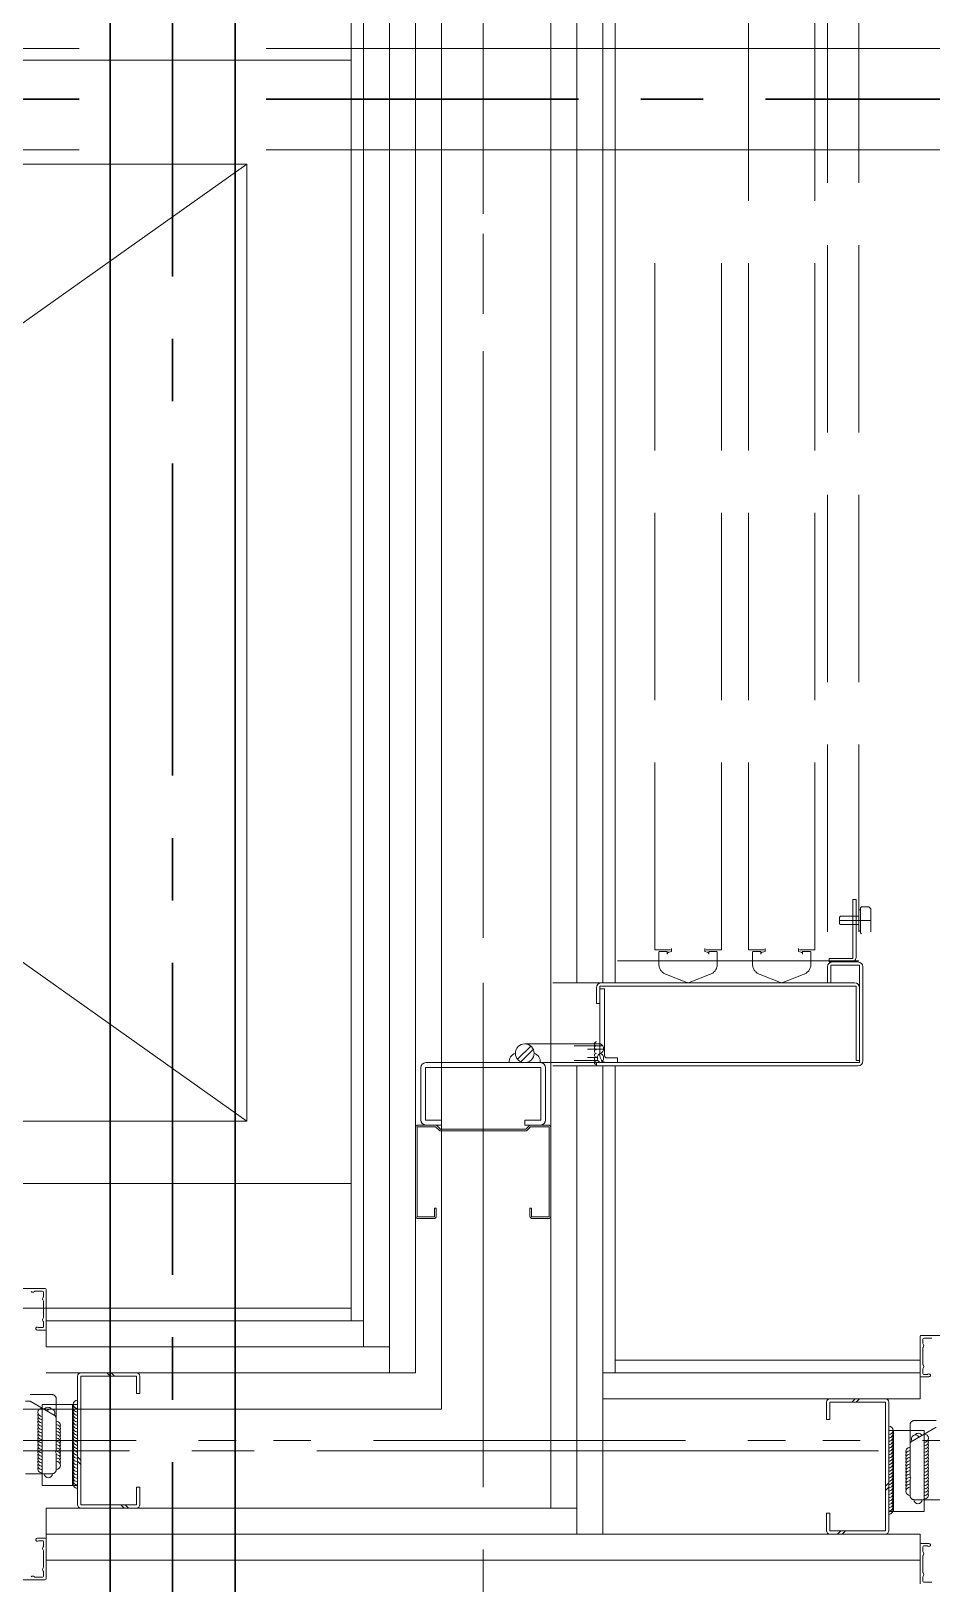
# Model space of a CAD drawing. Units: millimetres at full size, sheet at 1:30. Extents: x -16828 to 149130, y 47892 to 100313.
# Drawn here: x 15768 to 16201, y 55757 to 56503 of the extents above; entities that cross this region are included whole.
import ezdxf

# ---------------------------------------------------------------- set-up
doc = ezdxf.new("R2010")
doc.units = ezdxf.units.MM
doc.header["$LTSCALE"] = 30
for name, pattern in [('CHAIN1', [8, 5, -1, 1, -1]), ('CHAIN2', [12, 9, -1, 1, -1]), ('DASHED3', [4, 3, -1]), ('DOUBLE_CHAIN1', [8.8, 5, -1, 0.6, -0.6, 0.6, -1])]:
    doc.linetypes.add(name, pattern=pattern)
for name, color, linetype, lineweight in [('0-1', 7, 'Continuous', 15), ('2-2_間仕切り芯', 7, 'DOUBLE_CHAIN1', 15), ('2-3_間仕切り', 7, 'Continuous', 15), ('2-A_建具', 7, 'Continuous', 15), ('3-0_AIHO08-壁芯', 7, 'CHAIN2', 15), ('3-4_AIHO30-厨房機器', 7, 'Continuous', 15), ('3-7_AIHO47-厨房機器アウトライン', 7, 'Continuous', 15), ('3-8_AIHO30-厨房機器LL', 7, 'Continuous', 15), ('9-9_配管－汚水１：硬質塩ビ管（ＤＶ）', 2, 'Continuous', 30), ('9-B_配管－給湯１２：ＨＴＬＰ（ＵＸ）', 3, 'Continuous', 20)]:
    doc.layers.add(name, color=color, linetype=linetype, lineweight=lineweight)

msp = doc.modelspace()

# ---------------------------------------------------------------- linework, layer by layer
at = {"layer": '0-1'}
for p in [(15964.96, 59150.86), (5909.96, 55840.86)]:
    msp.add_line(p, (15964.96, 55840.86), dxfattribs=at)
at = {"layer": '2-2_間仕切り芯'}
for p, q in [((15984.96, 64749.43), (15984.96, 55245.89)), ((7484.21, 55825.86), (19645.21, 55825.86))]:
    msp.add_line(p, q, dxfattribs=at)
at = {"layer": '2-3_間仕切り'}
for p, q in [((16017.46, 56793.41), (16017.46, 55793.36)), ((15921.46, 56745.86), (15921.46, 55883.36)), ((15927.46, 56745.86), (15927.46, 55870.86)), ((15939.96, 56745.86), (15939.96, 55858.36)), ((15952.46, 56745.86), (15952.46, 55858.36)), ((16029.96, 56745.86), (16029.96, 56045.86)), ((16042.46, 56745.86), (16042.46, 56045.86)), ((16048.46, 56745.86), (16048.46, 56045.86)), ((16029.96, 56005.86), (16029.96, 55780.86)), ((16042.46, 56005.86), (16042.46, 55780.86)), ((16048.46, 56005.86), (16048.46, 55858.36)), ((15774.96, 55889.36), (15921.46, 55889.36)), ((15774.96, 55883.36), (15927.46, 55883.36)), ((15774.96, 55870.86), (15939.96, 55870.86)), ((16048.46, 55864.36), (16194.96, 55864.36)), ((15774.96, 55858.36), (15952.46, 55858.36)), ((16042.46, 55858.36), (16194.96, 55858.36)), ((16042.46, 55845.86), (16194.96, 55845.86)), ((15774.96, 55793.36), (16029.96, 55793.36)), ((15774.96, 55780.86), (16017.46, 55780.86)), ((16017.46, 55780.86), (16194.96, 55780.86)), ((15774.96, 55768.36), (16194.96, 55768.36))]:
    msp.add_line(p, q, dxfattribs=at)
at = {"layer": '2-A_建具', "linetype": 'DASHED3'}
for p, q in [((16150.46, 58200.36), (16150.46, 56055.86)), ((16165.46, 58200.36), (16165.46, 56055.86)), ((16112.46, 56061.76), (16112.46, 56885.86)), ((16144.46, 56061.76), (16144.46, 56885.86)), ((16067.46, 56061.76), (16067.46, 56413.36)), ((16099.46, 56061.76), (16099.46, 56413.36)), ((16164.26, 56085.86), (16162.66, 56085.86)), ((16164.26, 56085.86), (16164.26, 56058.26)), ((16156.66, 56077.86), (16165.46, 56077.86)), ((16166.26, 56080.86), (16165.46, 56080.86)), ((16166.26, 56081.86), (16166.76, 56082.36)), ((16166.26, 56069.86), (16166.26, 56081.86)), ((16170.26, 56082.36), (16166.76, 56082.36)), ((16171.26, 56081.36), (16170.26, 56082.36)), ((16171.26, 56070.36), (16171.26, 56081.36)), ((16171.26, 56075.86), (16156.26, 56075.86)), ((16156.26, 56074.26), (16156.66, 56073.86)), ((16156.66, 56073.86), (16165.46, 56073.86)), ((16166.26, 56070.86), (16165.46, 56070.86)), ((16166.26, 56069.86), (16166.76, 56069.36)), ((16067.46, 56061.76), (16074.96, 56061.76)), ((16075.46, 56062.36), (16075.46, 56060.81)), ((16091.46, 56062.36), (16091.46, 56060.81)), ((16091.96, 56061.76), (16099.46, 56061.76)), ((16112.46, 56061.76), (16119.96, 56061.76)), ((16120.46, 56062.36), (16120.46, 56060.81)), ((16136.46, 56062.36), (16136.46, 56060.81)), ((16136.96, 56061.76), (16144.46, 56061.76)), ((16069.46, 56054.65), (16069.46, 56060.56)), ((16073.46, 56060.86), (16069.76, 56060.86)), ((16073.46, 56059.66), (16073.46, 56060.86)), ((16075.46, 56060.81), (16074.31, 56060.64)), ((16092.61, 56060.64), (16091.46, 56060.81)), ((16093.46, 56059.66), (16093.46, 56060.86)), ((16097.16, 56060.86), (16093.46, 56060.86)), ((16097.46, 56054.65), (16097.46, 56060.56)), ((16114.46, 56054.65), (16114.46, 56060.56)), ((16118.46, 56060.86), (16114.76, 56060.86)), ((16118.46, 56059.66), (16118.46, 56060.86)), ((16120.46, 56060.81), (16119.31, 56060.64)), ((16137.61, 56060.64), (16136.46, 56060.81)), ((16142.16, 56060.86), (16138.46, 56060.86)), ((16138.46, 56059.66), (16138.46, 56060.86)), ((16142.46, 56054.65), (16142.46, 56060.56)), ((16082.92, 56045.94), (16073.1, 56049.83)), ((16084, 56045.94), (16093.82, 56049.83)), ((16127.92, 56045.94), (16118.1, 56049.83)), ((16129, 56045.94), (16138.82, 56049.83)), ((16043.36, 56042.86), (16043.36, 56010.76)), ((16044.36, 56009.76), (16049.46, 56009.76)), ((16049.46, 56007.46), (16049.46, 56009.76)), ((15767.26, 55847.86), (15777.76, 55847.86)), ((15779.76, 55845.86), (15779.76, 55821.07)), ((15772.96, 55843.18), (15789.96, 55843.18)), ((15772.96, 55804.18), (15772.96, 55843.18)), ((15787.66, 55843.18), (15787.66, 55804.18)), ((16196.96, 55830.68), (16179.96, 55830.68)), ((16182.26, 55830.68), (16182.26, 55791.68)), ((16190.16, 55833.36), (16190.16, 55823.84)), ((16191.16, 55825.57), (16202.66, 55832.21)), ((16202.66, 55835.36), (16192.16, 55835.36)), ((16196.96, 55791.68), (16196.96, 55830.68)), ((15779.76, 55811.86), (15779.76, 55819.65)), ((15764.96, 55809.86), (15777.76, 55809.86)), ((15789.96, 55804.18), (15772.96, 55804.18)), ((16190.16, 55799.36), (16190.16, 55807.15)), ((16204.96, 55797.36), (16192.16, 55797.36)), ((16179.96, 55791.68), (16196.96, 55791.68))]:
    msp.add_line(p, q, dxfattribs=at)
at = {"layer": '2-A_建具'}
for p, q in [((16049.46, 56056.36), (16165.46, 56056.36)), ((16161.86, 56055.86), (16151.26, 56055.86)), ((16152.06, 56045.86), (16152.06, 56054.26)), ((16152.06, 56054.26), (16165.86, 56054.26)), ((16152.86, 56055.86), (16165.06, 56055.86)), ((16165.86, 56007.46), (16165.86, 56054.26)), ((16150.46, 56045.86), (16150.46, 56053.46)), ((16167.46, 56008.26), (16167.46, 56053.46)), ((16018.46, 56045.86), (16163.46, 56045.86)), ((16039.46, 56043.46), (16039.46, 56035.86)), ((16164.26, 56044.26), (16041.06, 56044.26)), ((16041.06, 56044.26), (16041.06, 56035.86)), ((16041.06, 56035.86), (16039.46, 56035.86)), ((16001.49, 56009.09), (16007.83, 56015.43)), ((16003.09, 56007.87), (16009.05, 56013.83)), ((16041.36, 56016.46), (16004.96, 56016.46)), ((16042.51, 56015.46), (16028.66, 56015.46)), ((16042.85, 56013.96), (16035.1, 56013.96)), ((16039.87, 56009.96), (16035.1, 56009.96)), ((15954.96, 56005.06), (15954.96, 55979.86)), ((16012.56, 56007.46), (15957.36, 56007.46)), ((16041.36, 56007.46), (16004.96, 56007.46)), ((16012.66, 56005.16), (16012.66, 55979.76)), ((16014.96, 56005.06), (16014.96, 55979.86)), ((16018.46, 56005.86), (16165.06, 56005.86)), ((16040.2, 56008.46), (16028.66, 56008.46)), ((16165.86, 56007.46), (16039.46, 56007.46)), ((16039.46, 56005.86), (16039.46, 56007.46)), ((16044.46, 56007.46), (16049.46, 56007.46)), ((15964.96, 55979.76), (15957.26, 55979.76)), ((16004.96, 55979.76), (16004.96, 55977.46)), ((16012.66, 55979.76), (16004.96, 55979.76)), ((15952.46, 55976.26), (15952.46, 55933.66)), ((15962.13, 55976.66), (15964.13, 55974.66)), ((15962.81, 55977.11), (15964.46, 55975.46)), ((16005.79, 55974.66), (15964.13, 55974.66)), ((16005.46, 55975.46), (15964.46, 55975.46)), ((16016.26, 55977.46), (16004.96, 55977.46)), ((16005.46, 55975.46), (16007.11, 55977.11)), ((16005.79, 55974.66), (16007.79, 55976.66)), ((16016.66, 55976.66), (16007.79, 55976.66)), ((16016.66, 55976.66), (16016.66, 55933.26)), ((16017.46, 55976.26), (16017.46, 55933.66)), ((15961.66, 55937.46), (15961.66, 55933.26)), ((16007.46, 55937.46), (16007.46, 55933.66)), ((15961.66, 55933.26), (15953.26, 55933.26)), ((15953.66, 55932.46), (15961.26, 55932.46)), ((16016.66, 55933.26), (16008.26, 55933.26)), ((16008.66, 55932.46), (16016.26, 55932.46)), ((15774.96, 55870.86), (15774.96, 55898.36)), ((15770.71, 55878.86), (15774.46, 55878.86)), ((16194.96, 55845.86), (16194.96, 55875.86)), ((16195.46, 55876.36), (16219.46, 55876.36)), ((15789.96, 55794.96), (15789.96, 55856.76)), ((15791.56, 55858.36), (15818.36, 55858.36)), ((15804.03, 55858.36), (15805.63, 55856.76)), ((15806.15, 55858.36), (15807.75, 55856.76)), ((16199.21, 55856.36), (16195.46, 55856.36)), ((16178.36, 55845.86), (16151.56, 55845.86)), ((16163.77, 55845.86), (16162.17, 55844.26)), ((16165.89, 55845.86), (16164.29, 55844.26)), ((15789.96, 55843.18), (15789.96, 55804.18)), ((16179.96, 55782.46), (16179.96, 55844.26)), ((16179.96, 55830.68), (16179.96, 55791.68)), ((16190.16, 55808.57), (16190.16, 55823.84)), ((15789.96, 55817.98), (15791.56, 55816.38)), ((15789.96, 55815.86), (15791.56, 55814.26)), ((15819.96, 55803.36), (15819.96, 55794.96)), ((16179.96, 55805.48), (16178.36, 55803.88)), ((16179.96, 55803.36), (16178.36, 55801.76)), ((15774.96, 55793.36), (15774.96, 55759.36)), ((15818.36, 55793.36), (15791.56, 55793.36)), ((15810.86, 55794.96), (15812.46, 55793.36)), ((15812.98, 55794.96), (15814.58, 55793.36)), ((16149.96, 55790.86), (16149.96, 55782.46)), ((15770.71, 55778.86), (15774.46, 55778.86)), ((16151.56, 55780.86), (16178.36, 55780.86)), ((16156.94, 55782.46), (16155.34, 55780.86)), ((16159.06, 55782.46), (16157.46, 55780.86)), ((16194.96, 55780.86), (16194.96, 55756.86)), ((16199.21, 55776.36), (16195.46, 55776.36))]:
    msp.add_line(p, q, dxfattribs=at)
at = {"layer": '2-A_建具', "linetype": 'DASHED3'}
for points in [[(16162.66, 56085.86), (16162.66, 56057.46), (16151.26, 56057.46), (16151.26, 56055.86)], [(16156.26, 56074.26), (16156.26, 56077.46), (16156.66, 56077.86)], [(16043.36, 56042.86), (16041.06, 56042.86), (16041.06, 56010.86)], [(15778.76, 55838.07), (15767.26, 55844.71), (15764.96, 55844.71)]]:
    msp.add_lwpolyline(points, dxfattribs=at)
at = {"layer": '2-A_建具'}
for points in [[(16165.86, 56008.46), (16164.26, 56008.46), (16164.26, 56044.26)], [(16012.66, 56005.16), (15957.26, 56005.16), (15957.26, 55979.76)], [(15964.96, 55979.76), (15964.96, 55977.46), (15953.66, 55977.46)], [(15962.13, 55976.66), (15953.26, 55976.66), (15953.26, 55933.26)], [(15961.66, 55937.46), (15962.46, 55937.46), (15962.46, 55933.66)], [(16007.46, 55937.46), (16008.26, 55937.46), (16008.26, 55933.26)], [(15774.46, 55898.86), (15750.46, 55898.86), (15749.96, 55898.36)], [(15769.25, 55897.45), (15769.48, 55897.56), (15773.16, 55897.56)], [(15773.66, 55897.06), (15773.66, 55894.89), (15773.54, 55894.65)], [(15773.54, 55893.07), (15773.66, 55892.84), (15773.66, 55884.89), (15773.54, 55884.65)], [(15773.54, 55883.07), (15773.66, 55882.84), (15773.66, 55880.56)], [(15773.16, 55880.06), (15771.44, 55880.06), (15771.23, 55880.15)], [(16200.67, 55874.95), (16200.44, 55875.06), (16196.76, 55875.06)], [(16196.26, 55874.56), (16196.26, 55872.39), (16196.38, 55872.15)], [(16196.38, 55870.57), (16196.26, 55870.34), (16196.26, 55862.39), (16196.38, 55862.15)], [(16196.38, 55860.57), (16196.26, 55860.34), (16196.26, 55858.06)], [(15819.96, 55856.76), (15819.96, 55848.36), (15818.36, 55848.36), (15818.36, 55856.76), (15791.56, 55856.76), (15791.56, 55794.96), (15818.36, 55794.96), (15818.36, 55803.36), (15819.96, 55803.36)], [(16196.76, 55857.56), (16198.47, 55857.56), (16198.68, 55857.65)], [(16149.96, 55844.26), (16149.96, 55835.86), (16151.56, 55835.86), (16151.56, 55844.26), (16178.36, 55844.26), (16178.36, 55782.46), (16151.56, 55782.46), (16151.56, 55790.86), (16149.96, 55790.86)], [(15773.16, 55777.66), (15771.44, 55777.66), (15771.23, 55777.58)], [(15773.54, 55774.65), (15773.66, 55774.89), (15773.66, 55777.16)], [(15773.54, 55764.65), (15773.66, 55764.89), (15773.66, 55772.84), (15773.54, 55773.07)], [(16196.38, 55772.15), (16196.26, 55772.39), (16196.26, 55774.66)], [(16196.38, 55762.15), (16196.26, 55762.39), (16196.26, 55770.34), (16196.38, 55770.57)], [(16196.76, 55775.16), (16198.47, 55775.16), (16198.68, 55775.08)], [(15773.66, 55760.66), (15773.66, 55762.84), (15773.54, 55763.07)], [(15774.46, 55758.86), (15750.46, 55758.86), (15749.96, 55759.36)], [(15769.25, 55760.28), (15769.48, 55760.16), (15773.16, 55760.16)], [(16196.26, 55758.16), (16196.26, 55760.34), (16196.38, 55760.57)], [(16200.67, 55757.78), (16200.44, 55757.66), (16196.76, 55757.66)]]:
    msp.add_lwpolyline(points, dxfattribs=at)
msp.add_circle((16004.96, 56011.96), 4.5, dxfattribs=at)
at = {"layer": '2-A_建具', "linetype": 'DASHED3'}
for centre, radius, start, end in [((16069.76, 56060.56), 0.3, 90, 180), ((16074.46, 56054.65), 5, 180, 254.24546), ((16074.46, 56059.65), 1, 98.53077, 180), ((16092.46, 56059.65), 1, 0, 81.46923), ((16092.46, 56054.65), 5, 285.75454, 0), ((16097.16, 56060.56), 0.3, 0, 90), ((16114.76, 56060.56), 0.3, 90, 180), ((16119.46, 56054.65), 5, 180, 254.24546), ((16119.46, 56059.65), 1, 98.53077, 180), ((16137.46, 56059.65), 1, 0, 81.46923), ((16137.46, 56054.65), 5, 285.75454, 0), ((16142.16, 56060.56), 0.3, 0, 90), ((16161.86, 56058.26), 2.4, 270, 0), ((16083.46, 56047.86), 2, 254.24546, 285.75454), ((16128.46, 56047.86), 2, 254.24546, 285.75454), ((16044.46, 56010.86), 3.4, 180, 270), ((16044.36, 56010.76), 1, 180, 270), ((15777.76, 55845.86), 2, 0, 90), ((15777.76, 55836.34), 2, 0, 60), ((16192.16, 55833.36), 2, 90, 180), ((15777.76, 55811.86), 2, 270, 0), ((16192.16, 55799.36), 2, 180, 270)]:
    msp.add_arc(centre, radius, start, end, dxfattribs=at)
at = {"layer": '2-A_建具'}
for centre, radius, start, end in [((16152.86, 56053.46), 2.4, 90, 180), ((16165.06, 56053.46), 2.4, 0, 90), ((16041.86, 56043.46), 2.4, 90, 180), ((16163.46, 56043.46), 2.4, 0, 90), ((16039.46, 56016.46), 1, 90, 270), ((16001.5, 56008.03), 4.02, 104.9838, 188.17994), ((16008.42, 56008.03), 4.02, 351.82006, 75.0162), ((16039.46, 56014.66), 1, 115.84193, 270), ((16039.46, 56012.86), 1, 115.84193, 270), ((16039.46, 56011.06), 1, 115.84193, 270), ((16039.46, 56009.26), 1, 115.84193, 270), ((16042.3, 56009.71), 2.44, 112.61986, 247.38014), ((16040.42, 56014.21), 2.44, 292.61986, 67.38014), ((16040.42, 56009.71), 2.44, 292.61986, 67.38014), ((15957.36, 56005.06), 2.4, 90, 180), ((16012.56, 56005.06), 2.4, 0, 90), ((16039.46, 56007.46), 1, 115.84193, 270), ((16165.06, 56008.26), 2.4, 270, 0), ((15957.36, 55979.86), 2.4, 180, 270), ((16012.56, 55979.86), 2.4, 270, 0), ((15953.66, 55976.26), 1.2, 90, 180), ((15961.96, 55976.26), 1.2, 45, 90), ((16007.96, 55976.26), 1.2, 90, 135), ((16016.26, 55976.26), 1.2, 0, 90), ((15953.66, 55933.66), 1.2, 180, 270), ((15961.26, 55933.66), 1.2, 270, 0), ((16008.66, 55933.66), 1.2, 180, 270), ((16016.26, 55933.66), 1.2, 270, 0), ((15768.46, 55898.06), 1, 217.97987, 322.02013), ((15773.16, 55897.06), 0.5, 0.00001, 89.99999), ((15774.46, 55898.36), 0.5, 0.00001, 89.99999), ((15774.16, 55893.86), 1, 127.97987, 232.02013), ((15774.16, 55883.86), 1, 127.97987, 232.02013), ((15770.71, 55879.61), 0.75, 45.58467, 269.99998), ((15773.16, 55880.56), 0.5, 270.00001, 359.99999), ((15774.46, 55879.36), 0.5, 270.00001, 359.99999), ((16195.46, 55875.86), 0.5, 90.00001, 179.99999), ((16196.76, 55874.56), 0.5, 90.00001, 179.99999), ((16195.76, 55871.36), 1, 307.97987, 52.02013), ((16195.76, 55861.36), 1, 307.97987, 52.02013), ((15791.56, 55856.76), 1.6, 90, 180), ((15818.36, 55856.76), 1.6, 0, 90), ((16195.46, 55856.86), 0.5, 180.00001, 269.99999), ((16196.76, 55858.06), 0.5, 180.00001, 269.99999), ((16199.21, 55857.11), 0.75, 270.00002, 134.41533), ((15789.96, 55843.18), 2, 90, 270), ((16151.56, 55844.26), 1.6, 90, 180), ((16178.36, 55844.26), 1.6, 0, 90), ((15772.96, 55839.42), 2, 90, 270), ((15772.96, 55837.82), 2, 156.42182, 270), ((15775.78, 55839.79), 2, 36.40668, 149.98486), ((15777.16, 55838.99), 2, 329.98486, 149.98486), ((15789.96, 55841.58), 2, 156.42182, 270), ((15789.96, 55839.98), 2, 156.42182, 270), ((15789.96, 55838.38), 2, 156.42182, 270), ((15789.96, 55836.78), 2, 156.42182, 270), ((15772.96, 55836.22), 2, 156.42182, 270), ((15772.96, 55834.62), 2, 156.42182, 270), ((15772.96, 55833.02), 2, 156.42182, 270), ((15772.96, 55831.42), 2, 156.42182, 270), ((15772.96, 55829.82), 2, 156.42182, 270), ((15779.76, 55833.06), 2, 336.42182, 90), ((15779.76, 55831.46), 2, 336.42182, 90), ((15779.76, 55829.86), 2, 336.42182, 90), ((15779.76, 55828.26), 2, 336.42182, 90), ((15789.96, 55835.18), 2, 156.42182, 270), ((15789.96, 55833.58), 2, 156.42182, 270), ((15789.96, 55831.98), 2, 156.42182, 270), ((15789.96, 55830.38), 2, 156.42182, 270), ((16179.96, 55830.68), 2, 270, 90), ((15772.96, 55828.22), 2, 156.42182, 270), ((15772.96, 55826.62), 2, 156.42182, 270), ((15772.96, 55825.02), 2, 156.42182, 270), ((15772.96, 55823.42), 2, 156.42182, 270), ((15772.96, 55821.82), 2, 156.42182, 270), ((15779.76, 55826.66), 2, 336.42182, 90), ((15779.76, 55825.06), 2, 336.42182, 90), ((15779.76, 55823.46), 2, 336.42182, 90), ((15779.76, 55821.86), 2, 336.42182, 90), ((15789.96, 55828.78), 2, 156.42182, 270), ((15789.96, 55827.18), 2, 156.42182, 270), ((15789.96, 55825.58), 2, 156.42182, 270), ((15789.96, 55823.98), 2, 156.42182, 270), ((15789.96, 55822.38), 2, 156.42182, 270), ((16179.96, 55829.08), 2, 270, 23.57818), ((16179.96, 55827.48), 2, 270, 23.57818), ((16179.96, 55825.88), 2, 270, 23.57818), ((16179.96, 55824.28), 2, 270, 23.57818), ((16179.96, 55822.68), 2, 270, 23.57818), ((16190.16, 55820.56), 2, 90, 203.57818), ((16192.16, 55823.84), 2, 120, 180), ((16192.76, 55826.49), 2, 30.01514, 210.01514), ((16194.14, 55827.29), 2, 30.01514, 143.59332), ((16196.96, 55826.92), 2, 270, 90), ((16196.96, 55825.32), 2, 270, 23.57818), ((16196.96, 55823.72), 2, 270, 23.57818), ((16196.96, 55822.12), 2, 270, 23.57818), ((15772.96, 55820.22), 2, 156.42182, 270), ((15772.96, 55818.62), 2, 156.42182, 270), ((15772.96, 55817.02), 2, 156.42182, 270), ((15772.96, 55815.42), 2, 156.42182, 270), ((15780.46, 55820.36), 1, 134.427, 225.573), ((15779.76, 55820.26), 2, 336.42182, 90), ((15779.76, 55818.66), 2, 336.42182, 90), ((15779.76, 55817.06), 2, 336.42182, 90), ((15779.76, 55815.46), 2, 336.42182, 90), ((15779.76, 55813.86), 2, 270, 90), ((15789.96, 55820.78), 2, 156.42182, 270), ((15789.96, 55819.18), 2, 156.42182, 270), ((15789.96, 55817.58), 2, 156.42182, 270), ((15789.96, 55815.98), 2, 156.42182, 270), ((15789.96, 55814.38), 2, 156.42182, 270), ((16179.96, 55821.08), 2, 270, 23.57818), ((16179.96, 55819.48), 2, 270, 23.57818), ((16179.96, 55817.88), 2, 270, 23.57818), ((16179.96, 55816.28), 2, 270, 23.57818), ((16179.96, 55814.68), 2, 270, 23.57818), ((16190.16, 55818.96), 2, 90, 203.57818), ((16190.16, 55817.36), 2, 90, 203.57818), ((16190.16, 55815.76), 2, 90, 203.57818), ((16190.16, 55814.16), 2, 90, 203.57818), ((16196.96, 55820.52), 2, 270, 23.57818), ((16196.96, 55818.92), 2, 270, 23.57818), ((16196.96, 55817.32), 2, 270, 23.57818), ((16196.96, 55815.72), 2, 270, 23.57818), ((15772.96, 55813.82), 2, 156.42182, 270), ((15772.96, 55812.22), 2, 156.42182, 270), ((15775.96, 55809.86), 2, 180, 0), ((15789.96, 55812.78), 2, 156.42182, 270), ((15789.96, 55811.18), 2, 156.42182, 270), ((15789.96, 55809.58), 2, 156.42182, 270), ((15789.96, 55807.98), 2, 156.42182, 270), ((16179.96, 55813.08), 2, 270, 23.57818), ((16179.96, 55811.48), 2, 270, 23.57818), ((16179.96, 55809.88), 2, 270, 23.57818), ((16179.96, 55808.28), 2, 270, 23.57818), ((16190.16, 55812.56), 2, 90, 203.57818), ((16190.16, 55810.96), 2, 90, 203.57818), ((16190.16, 55809.36), 2, 90, 203.57818), ((16190.16, 55807.76), 2, 90, 203.57818), ((16190.16, 55806.16), 2, 90, 203.57818), ((16189.46, 55807.86), 1, 314.427, 45.573), ((16196.96, 55814.12), 2, 270, 23.57818), ((16196.96, 55812.52), 2, 270, 23.57818), ((16196.96, 55810.92), 2, 270, 23.57818), ((16196.96, 55809.32), 2, 270, 23.57818), ((16196.96, 55807.72), 2, 270, 23.57818), ((15789.96, 55806.38), 2, 156.42182, 270), ((15789.96, 55804.78), 2, 156.42182, 270), ((16179.96, 55806.68), 2, 270, 23.57818), ((16179.96, 55805.08), 2, 270, 23.57818), ((16179.96, 55803.48), 2, 270, 23.57818), ((16179.96, 55801.88), 2, 270, 23.57818), ((16179.96, 55800.28), 2, 270, 23.57818), ((16190.16, 55804.56), 2, 90, 203.57818), ((16190.16, 55802.96), 2, 90, 203.57818), ((16190.16, 55801.36), 2, 90, 270), ((16196.96, 55806.12), 2, 270, 23.57818), ((16196.96, 55804.52), 2, 270, 23.57818), ((16196.96, 55802.92), 2, 270, 23.57818), ((16196.96, 55801.32), 2, 270, 23.57818), ((16196.96, 55799.72), 2, 270, 23.57818), ((15791.56, 55794.96), 1.6, 180, 270), ((15818.36, 55794.96), 1.6, 270.00191, 0), ((16179.96, 55798.68), 2, 270, 23.57818), ((16179.96, 55797.08), 2, 270, 23.57818), ((16179.96, 55795.48), 2, 270, 23.57818), ((16179.96, 55793.88), 2, 270, 23.57818), ((16179.96, 55792.28), 2, 270, 23.57818), ((16193.96, 55797.36), 2, 180, 0), ((15770.71, 55778.11), 0.75, 90.00002, 314.41533), ((15774.46, 55778.36), 0.5, 0.00001, 89.99999), ((16151.56, 55782.46), 1.6, 180, 269.99809), ((16178.36, 55782.46), 1.6, 270, 0), ((15773.16, 55777.16), 0.5, 0.00001, 89.99999), ((15774.16, 55773.86), 1, 127.97987, 232.02013), ((16195.46, 55775.86), 0.5, 90.00001, 179.99999), ((16196.76, 55774.66), 0.5, 90.00001, 179.99999), ((16195.76, 55771.36), 1, 307.97987, 52.02013), ((16199.21, 55775.61), 0.75, 225.58467, 89.99998), ((15774.16, 55763.86), 1, 127.97987, 232.02013), ((15768.46, 55759.66), 1, 37.97987, 142.02013), ((15773.16, 55760.66), 0.5, 270.00001, 359.99999), ((15774.46, 55759.36), 0.5, 270.00001, 359.99999), ((16196.76, 55758.16), 0.5, 180.00001, 269.99999), ((16195.76, 55761.36), 1, 307.97987, 52.02013)]:
    msp.add_arc(centre, radius, start, end, dxfattribs=at)
at = {"layer": '3-0_AIHO08-壁芯'}
for p, q in [((15984.96, 63545.86), (15984.96, 55895.86)), ((15984.96, 55895.86), (15984.96, 55820.86)), ((7984.96, 55820.86), (17809.96, 55820.86))]:
    msp.add_line(p, q, dxfattribs=at)
at = {"layer": '3-4_AIHO30-厨房機器'}
msp.add_lwpolyline([(15921.46, 56489.36), (15171.46, 56489.36), (15171.46, 55889.36), (15921.46, 55889.36)], close=True, dxfattribs=at)
at = {"layer": '3-7_AIHO47-厨房機器アウトライン'}
msp.add_line((15921.46, 55949.36), (15171.46, 55949.36), dxfattribs=at)
for points in [[(15921.46, 56489.36), (15171.46, 56489.36), (15171.46, 55889.36), (15921.46, 55889.36)], [(15871.46, 56439.36), (15221.46, 56439.36), (15221.46, 55979.36), (15871.46, 55979.36)]]:
    msp.add_lwpolyline(points, close=True, dxfattribs=at)
at = {"layer": '3-8_AIHO30-厨房機器LL'}
for p, q in [((15221.46, 55979.36), (15871.46, 56439.36)), ((15871.46, 55979.36), (15221.46, 56439.36)), ((15171.46, 55949.36), (15921.46, 55949.36))]:
    msp.add_line(p, q, dxfattribs=at)
msp.add_lwpolyline([(15221.46, 56439.36), (15221.46, 55979.36), (15871.46, 55979.36), (15871.46, 56439.36)], close=True, dxfattribs=at)
at = {"layer": '9-9_配管－汚水１：硬質塩ビ管（ＤＶ）'}
for p, q in [((15805.73, 57975.44), (15805.73, 49970.89)), ((15865.73, 49970.89), (15865.73, 57975.44))]:
    msp.add_line(p, q, dxfattribs=at)
at = {"layer": '9-9_配管－汚水１：硬質塩ビ管（ＤＶ）', "linetype": 'CHAIN1'}
msp.add_line((15835.73, 57975.44), (15835.73, 49970.89), dxfattribs=at)
at = {"layer": '9-B_配管－給湯１２：ＨＴＬＰ（ＵＸ）'}
for p, q in [((15790.73, 56494.89), (15689.96, 56494.89)), ((19417.06, 56494.89), (15880.73, 56494.89)), ((15689.96, 56446.29), (15790.73, 56446.29)), ((15880.73, 56446.29), (19417.06, 56446.29))]:
    msp.add_line(p, q, dxfattribs=at)
at = {"layer": '9-B_配管－給湯１２：ＨＴＬＰ（ＵＸ）', "color": 2, "linetype": 'CHAIN1', "lineweight": 30}
for p, q in [((15689.96, 56470.59), (15790.73, 56470.59)), ((15880.73, 56470.59), (19417.06, 56470.59))]:
    msp.add_line(p, q, dxfattribs=at)

doc.saveas('drawing.dxf')
